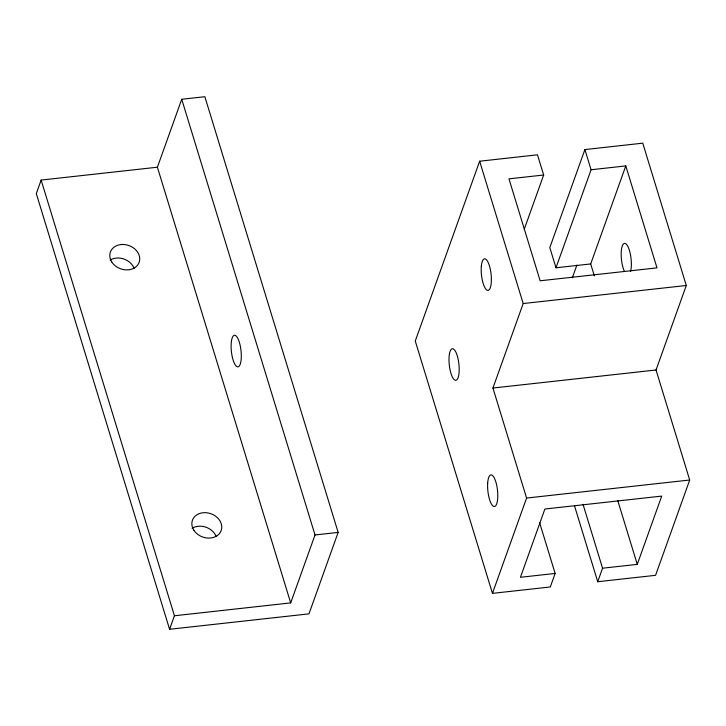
<?xml version="1.0" encoding="UTF-8"?>
<svg xmlns="http://www.w3.org/2000/svg" width="726" height="726" viewBox="0 0 726 726"><rect width="100%" height="100%" fill="white"/><g stroke="black" fill="none" stroke-linecap="round" stroke-linejoin="round"><path stroke-width="1.09" d="M157.397 167.207L41.137 180.075L36.3 193.597L169.585 629.288L308.986 613.86L338.144 532.403L204.859 96.712L181.727 99.271L157.397 167.207L290.69 602.898L174.431 615.766L169.585 629.288M290.69 602.898L315.011 534.962L181.727 99.271M524.208 229.343L543.665 175.011L537.485 154.819L479.65 161.217L415.263 341.029L492.464 593.369L550.299 586.971L555.145 573.449L539.572 522.548M492.464 593.369L526.586 498.054L492.936 388.038L523.183 303.541L479.65 161.217M574.529 505.913L597.725 581.726L655.569 575.319L689.7 480.013L656.041 369.988L686.297 285.49L642.755 143.176L584.902 149.574L549.809 247.593L555.989 267.776L590.701 263.937L625.794 165.918L591.082 169.757L555.989 267.776M572.306 277.886L576.889 265.081M597.725 581.726L602.562 568.204L583.014 504.307M602.562 568.204L637.274 564.365L661.722 496.094L544.881 509.017L520.442 577.288L555.145 573.449M543.665 175.011L508.962 178.85L540.144 280.79L656.985 267.867L625.794 165.918M523.183 303.541L686.297 285.49M492.936 388.038L656.041 369.988M526.586 498.054L689.7 480.013M315.011 534.962L338.144 532.403M584.902 149.574L591.082 169.757M590.701 263.937L594.349 275.862M617.726 500.468L637.274 564.365M41.137 180.075L174.431 615.766M110.062 260.099A15.273 12.351 19.7 0 1 134.101 268.284M192.109 528.292A15.273 12.351 19.7 0 1 216.148 536.478M624.26 271.025A15.881 4.819 83.7 0 1 621.701 248.065A15.881 4.819 83.7 0 1 628.798 248.546A15.881 4.819 83.7 0 1 630.54 271.451M111.795 261.995A15.273 12.351 19.7 0 0 137.722 264.972A15.273 12.351 19.7 0 0 124.781 244.58A15.273 12.351 19.7 0 0 111.795 261.995M193.842 530.189A15.273 12.351 19.7 0 0 219.76 533.165A15.273 12.351 19.7 0 0 206.828 512.774A15.273 12.351 19.7 0 0 193.842 530.189M481.338 266.233A15.881 4.819 83.7 0 0 487.69 290.409A15.881 4.819 83.7 0 0 489.832 267.241A15.881 4.819 83.7 0 0 481.338 266.233M449.403 354.134A15.881 4.819 83.7 0 0 454.712 380.025A15.881 4.819 83.7 0 0 458.179 359.443A15.881 4.819 83.7 0 0 449.403 354.134M487.672 483.226A15.881 4.819 83.7 0 0 494.424 506.485A15.881 4.819 83.7 0 0 495.985 482.391A15.881 4.819 83.7 0 0 487.672 483.226M231.512 340.685A15.881 4.819 83.7 0 0 236.821 366.585A15.881 4.819 83.7 0 0 240.288 345.993A15.881 4.819 83.7 0 0 231.512 340.685"/></g></svg>
